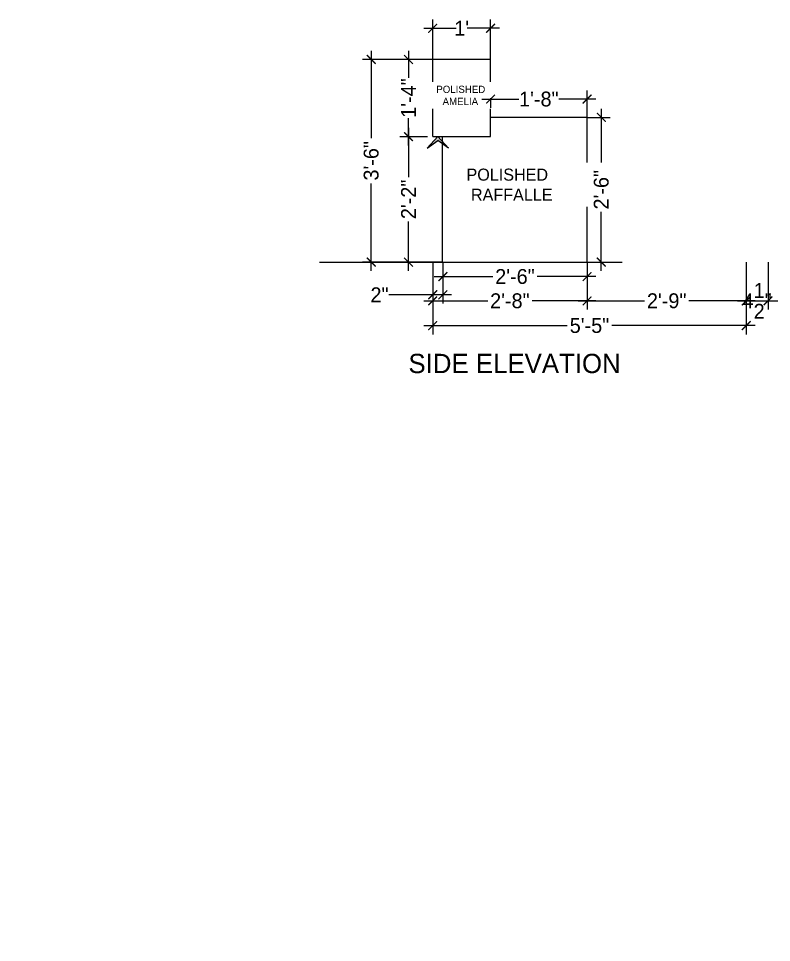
# Model space of a CAD drawing. Header units: inches. Extents: x -137722 to 81594, y -22256 to -1207.
# Drawn here: x -65890.3 to -65734.2, y -8728.4 to -8536.9 of the extents above; entities that cross this region are included whole.
import ezdxf

# ---------------------------------------------------------------- set-up
doc = ezdxf.new("R2010")
doc.units = ezdxf.units.IN
doc.header["$LTSCALE"] = 0.05
doc.header["$MEASUREMENT"] = 0
doc.header["$PDMODE"] = 3
doc.header["$PDSIZE"] = -4
doc.linetypes.add('DASHED2', pattern=[0.375, 0.25, -0.125])
doc.layers.get('Defpoints').update_dxf_attribs({"linetype": 'DASHED2'})
for name, color, linetype in [('Civil Dimension - Text', 7, 'Continuous'), ('Flooring Hatch', 251, 'Continuous'), ('text', 176, 'Continuous')]:
    doc.layers.add(name, color=color, linetype=linetype)
doc.layers.add('FURNITURE', color=36, linetype='Continuous', lineweight=18)
doc.styles.add('4MMOF3-8', font='ARIALN.TTF', dxfattribs={"height": 5.12})
doc.styles.add('9-128OF1-4', font='stylu.ttf')
doc.dimstyles.new('DIM 1-4', dxfattribs={"dimtxt": 3.0792, "dimasz": 1.82, "dimexe": 1.82, "dimexo": 0, "dimgap": 0.09, "dimtad": 0, "dimzin": 0, "dimdsep": 46, "dimlunit": 4, "dimtxsty": '9-128OF1-4', "dimblk": 'ARCHTICK', "dimcen": 1.8125, "dimdle": 1.82, "dimclrd": 8, "dimclre": 8, "dimadec": 0, "dimazin": 0, "dimtfac": 1, "dimtofl": 0, "dimtmove": 0, "dimatfit": 3, "dimldrblk": 'OPEN90', "dimfxl": 1, "dimtolj": 1, "dimtzin": 0, "dimlwd": -1, "dimarcsym": 0})

# ---------------------------------------------------------------- blocks, each defined once
blk = doc.blocks.new('_ArchTick')
at = {"color": 0, "const_width": 0.15}
blk.add_lwpolyline([(-0.5, -0.5), (0.5, 0.5)], dxfattribs=at)
blk = doc.blocks.new('*D120')
at = {"layer": 'Civil Dimension - Text', "color": 8, "ltscale": 50, "transparency": 16777216}
for p, q in [((-65769.45, -8555.57), (-65769.45, -8567.78)), ((-65769.45, -8589.21), (-65769.45, -8576.99))]:
    blk.add_line(p, q, dxfattribs=at)
at = {"layer": 'Civil Dimension - Text', "color": 8, "lineweight": -2, "ltscale": 50, "transparency": 16777216}
for p, q in [((-65772.4, -8557.39), (-65767.63, -8557.39)), ((-65775.5, -8587.39), (-65767.63, -8587.39))]:
    blk.add_line(p, q, dxfattribs=at)
at = {"layer": 'Defpoints', "color": 0, "ltscale": 50, "transparency": 16777216}
for p in [(-65772.4, -8557.39), (-65775.5, -8587.39), (-65769.45, -8587.39)]:
    blk.add_point(p, dxfattribs=at)
at = {"layer": 'Civil Dimension - Text', "color": 8, "ltscale": 50, "transparency": 16777216, "xscale": 1.82, "yscale": 1.82, "zscale": 1.82}
for p, rotation in [((-65769.45, -8557.39), 90), ((-65769.45, -8587.39), 270)]:
    blk.add_blockref('_ArchTick', p, dxfattribs=dict(at, rotation=rotation))
at = {"layer": 'Civil Dimension - Text', "color": 0, "ltscale": 50, "transparency": 16777216, "insert": (-65769.45, -8572.39), "char_height": 3.079, "attachment_point": 5, "rotation": 90, "style": '9-128OF1-4'}
blk.add_mtext('\\A1;2\'-6"', dxfattribs=at)
blk = doc.blocks.new('_Open90')
at = {"color": 0, "linetype": 'ByBlock', "lineweight": -2}
for p, q in [((0, 0), (-1, 0)), ((-0.5, 0.5), (0, 0)), ((0, 0), (-0.5, -0.5))]:
    blk.add_line(p, q, dxfattribs=at)
blk = doc.blocks.new('*D121')
at = {"layer": 'Civil Dimension - Text', "color": 8, "ltscale": 50, "transparency": 16777216}
for p, q in [((-65817.14, -8543.57), (-65817.14, -8561.69)), ((-65817.14, -8589.21), (-65817.14, -8571.09))]:
    blk.add_line(p, q, dxfattribs=at)
at = {"layer": 'Civil Dimension - Text', "color": 8, "lineweight": -2, "ltscale": 50, "transparency": 16777216}
for p, q in [((-65802.29, -8545.39), (-65818.96, -8545.39)), ((-65802.29, -8587.39), (-65818.96, -8587.39))]:
    blk.add_line(p, q, dxfattribs=at)
at = {"layer": 'Defpoints', "color": 0, "ltscale": 50, "transparency": 16777216}
for p in [(-65802.29, -8545.39), (-65817.14, -8587.39), (-65802.29, -8587.39)]:
    blk.add_point(p, dxfattribs=at)
at = {"layer": 'Civil Dimension - Text', "color": 8, "ltscale": 50, "transparency": 16777216, "xscale": 1.82, "yscale": 1.82, "zscale": 1.82}
for p, rotation in [((-65817.14, -8545.39), 90), ((-65817.14, -8587.39), 270)]:
    blk.add_blockref('_ArchTick', p, dxfattribs=dict(at, rotation=rotation))
at = {"layer": 'Civil Dimension - Text', "color": 0, "ltscale": 50, "transparency": 16777216, "insert": (-65817.14, -8566.39), "char_height": 3.079, "attachment_point": 5, "rotation": 90, "style": '9-128OF1-4'}
blk.add_mtext('\\A1;3\'-6"', dxfattribs=at)
blk = doc.blocks.new('*D122')
at = {"layer": 'Civil Dimension - Text', "color": 8, "ltscale": 50, "transparency": 16777216}
for p, q in [((-65809.41, -8543.57), (-65809.41, -8549.23)), ((-65809.41, -8563.21), (-65809.41, -8557.54))]:
    blk.add_line(p, q, dxfattribs=at)
at = {"layer": 'Civil Dimension - Text', "color": 8, "lineweight": -2, "ltscale": 50, "transparency": 16777216}
for p, q in [((-65805.47, -8545.39), (-65811.23, -8545.39)), ((-65805.47, -8561.39), (-65811.23, -8561.39))]:
    blk.add_line(p, q, dxfattribs=at)
at = {"layer": 'Defpoints', "color": 0, "ltscale": 50, "transparency": 16777216}
for p in [(-65805.47, -8545.39), (-65809.41, -8561.39), (-65805.47, -8561.39)]:
    blk.add_point(p, dxfattribs=at)
at = {"layer": 'Civil Dimension - Text', "color": 8, "ltscale": 50, "transparency": 16777216, "xscale": 1.82, "yscale": 1.82, "zscale": 1.82}
for p, rotation in [((-65809.41, -8545.39), 90), ((-65809.41, -8561.39), 270)]:
    blk.add_blockref('_ArchTick', p, dxfattribs=dict(at, rotation=rotation))
at = {"layer": 'Civil Dimension - Text', "color": 0, "ltscale": 50, "transparency": 16777216, "insert": (-65809.41, -8553.39), "char_height": 3.079, "attachment_point": 5, "rotation": 90, "style": '9-128OF1-4'}
blk.add_mtext('\\A1;1\'-4"', dxfattribs=at)
blk = doc.blocks.new('*D123')
at = {"layer": 'Civil Dimension - Text', "color": 8, "ltscale": 50, "transparency": 16777216}
for p, q in [((-65809.41, -8559.57), (-65809.41, -8569.78)), ((-65809.41, -8589.21), (-65809.41, -8578.99))]:
    blk.add_line(p, q, dxfattribs=at)
at = {"layer": 'Civil Dimension - Text', "color": 8, "lineweight": -2, "ltscale": 50, "transparency": 16777216}
for p, q in [((-65805.47, -8561.39), (-65811.23, -8561.39)), ((-65805.47, -8587.39), (-65811.23, -8587.39))]:
    blk.add_line(p, q, dxfattribs=at)
at = {"layer": 'Defpoints', "color": 0, "ltscale": 50, "transparency": 16777216}
for p in [(-65805.47, -8561.39), (-65809.41, -8587.39), (-65805.47, -8587.39)]:
    blk.add_point(p, dxfattribs=at)
at = {"layer": 'Civil Dimension - Text', "color": 8, "ltscale": 50, "transparency": 16777216, "xscale": 1.82, "yscale": 1.82, "zscale": 1.82}
for p, rotation in [((-65809.41, -8561.39), 90), ((-65809.41, -8587.39), 270)]:
    blk.add_blockref('_ArchTick', p, dxfattribs=dict(at, rotation=rotation))
at = {"layer": 'Civil Dimension - Text', "color": 0, "ltscale": 50, "transparency": 16777216, "insert": (-65809.41, -8574.39), "char_height": 3.079, "attachment_point": 5, "rotation": 90, "style": '9-128OF1-4'}
blk.add_mtext('\\A1;2\'-2"', dxfattribs=at)
blk = doc.blocks.new('*D124')
at = {"layer": 'Civil Dimension - Text', "color": 8, "lineweight": -2, "ltscale": 50, "transparency": 16777216}
for p, q in [((-65802.29, -8587.39), (-65802.29, -8592.21)), ((-65772.4, -8587.39), (-65772.4, -8592.21))]:
    blk.add_line(p, q, dxfattribs=at)
at = {"layer": 'Civil Dimension - Text', "color": 8, "ltscale": 50, "transparency": 16777216}
for p, q in [((-65804.11, -8590.39), (-65791.95, -8590.39)), ((-65770.58, -8590.39), (-65782.74, -8590.39))]:
    blk.add_line(p, q, dxfattribs=at)
at = {"layer": 'Defpoints', "color": 0, "ltscale": 50, "transparency": 16777216}
for p in [(-65802.29, -8587.39), (-65772.4, -8587.39), (-65772.4, -8590.39)]:
    blk.add_point(p, dxfattribs=at)
at = {"layer": 'Civil Dimension - Text', "color": 8, "ltscale": 50, "transparency": 16777216, "xscale": 1.82, "yscale": 1.82, "zscale": 1.82, "rotation": 180}
blk.add_blockref('_ArchTick', (-65802.29, -8590.39), dxfattribs=at)
at = {"layer": 'Civil Dimension - Text', "color": 8, "ltscale": 50, "transparency": 16777216, "xscale": 1.82, "yscale": 1.82, "zscale": 1.82}
blk.add_blockref('_ArchTick', (-65772.4, -8590.39), dxfattribs=at)
at = {"layer": 'Civil Dimension - Text', "color": 0, "ltscale": 50, "transparency": 16777216, "insert": (-65787.35, -8590.39), "char_height": 3.079, "attachment_point": 5, "style": '9-128OF1-4'}
blk.add_mtext('\\A1;2\'-6"', dxfattribs=at)
blk = doc.blocks.new('*D125')
at = {"layer": 'Civil Dimension - Text', "color": 8, "lineweight": -2, "ltscale": 50, "transparency": 16777216}
for p, q in [((-65804.4, -8587.39), (-65804.4, -8595.98)), ((-65802.29, -8587.39), (-65802.29, -8595.98))]:
    blk.add_line(p, q, dxfattribs=at)
at = {"layer": 'Civil Dimension - Text', "color": 8, "ltscale": 50, "transparency": 16777216}
for p, q in [((-65804.4, -8594.16), (-65813.51, -8594.16)), ((-65800.47, -8594.16), (-65804.4, -8594.16))]:
    blk.add_line(p, q, dxfattribs=at)
at = {"layer": 'Defpoints', "color": 0, "ltscale": 50, "transparency": 16777216}
for p in [(-65804.4, -8587.39), (-65802.29, -8587.39), (-65804.4, -8594.16)]:
    blk.add_point(p, dxfattribs=at)
at = {"layer": 'Civil Dimension - Text', "color": 8, "ltscale": 50, "transparency": 16777216, "xscale": 1.82, "yscale": 1.82, "zscale": 1.82, "rotation": 180}
blk.add_blockref('_ArchTick', (-65804.4, -8594.16), dxfattribs=at)
at = {"layer": 'Civil Dimension - Text', "color": 8, "ltscale": 50, "transparency": 16777216, "xscale": 1.82, "yscale": 1.82, "zscale": 1.82}
blk.add_blockref('_ArchTick', (-65802.29, -8594.16), dxfattribs=at)
at = {"layer": 'Civil Dimension - Text', "color": 0, "ltscale": 50, "transparency": 16777216, "insert": (-65815.42, -8594.16), "char_height": 3.079, "attachment_point": 5, "style": '9-128OF1-4'}
blk.add_mtext('\\A1;2"', dxfattribs=at)
blk = doc.blocks.new('*D126')
at = {"layer": 'Civil Dimension - Text', "color": 8, "lineweight": -2, "ltscale": 50, "transparency": 16777216}
for p, q in [((-65804.4, -8587.39), (-65804.4, -8597.24)), ((-65772.4, -8587.39), (-65772.4, -8597.24))]:
    blk.add_line(p, q, dxfattribs=at)
at = {"layer": 'Civil Dimension - Text', "color": 8, "ltscale": 50, "transparency": 16777216}
for p, q in [((-65806.22, -8595.42), (-65793, -8595.42)), ((-65770.58, -8595.42), (-65783.79, -8595.42))]:
    blk.add_line(p, q, dxfattribs=at)
at = {"layer": 'Defpoints', "color": 0, "ltscale": 50, "transparency": 16777216}
for p in [(-65804.4, -8587.39), (-65772.4, -8587.39), (-65772.4, -8595.42)]:
    blk.add_point(p, dxfattribs=at)
at = {"layer": 'Civil Dimension - Text', "color": 8, "ltscale": 50, "transparency": 16777216, "xscale": 1.82, "yscale": 1.82, "zscale": 1.82, "rotation": 180}
blk.add_blockref('_ArchTick', (-65804.4, -8595.42), dxfattribs=at)
at = {"layer": 'Civil Dimension - Text', "color": 8, "ltscale": 50, "transparency": 16777216, "xscale": 1.82, "yscale": 1.82, "zscale": 1.82}
blk.add_blockref('_ArchTick', (-65772.4, -8595.42), dxfattribs=at)
at = {"layer": 'Civil Dimension - Text', "color": 0, "ltscale": 50, "transparency": 16777216, "insert": (-65788.4, -8595.42), "char_height": 3.079, "attachment_point": 5, "style": '9-128OF1-4'}
blk.add_mtext('\\A1;2\'-8"', dxfattribs=at)
blk = doc.blocks.new('*D136')
at = {"layer": 'Civil Dimension - Text', "color": 8, "lineweight": -2, "ltscale": 50, "transparency": 16777216}
for p, q in [((-65804.4, -8545.39), (-65804.4, -8537.1)), ((-65792.4, -8545.39), (-65792.4, -8537.1))]:
    blk.add_line(p, q, dxfattribs=at)
at = {"layer": 'Civil Dimension - Text', "color": 8, "ltscale": 50, "transparency": 16777216}
for p, q in [((-65806.22, -8538.92), (-65799.56, -8538.92)), ((-65790.58, -8538.92), (-65797.24, -8538.92))]:
    blk.add_line(p, q, dxfattribs=at)
at = {"layer": 'Defpoints', "color": 0, "ltscale": 50, "transparency": 16777216}
for p in [(-65804.4, -8538.92), (-65804.4, -8545.39), (-65792.4, -8545.39)]:
    blk.add_point(p, dxfattribs=at)
at = {"layer": 'Civil Dimension - Text', "color": 8, "ltscale": 50, "transparency": 16777216, "xscale": 1.82, "yscale": 1.82, "zscale": 1.82, "rotation": 180}
blk.add_blockref('_ArchTick', (-65804.4, -8538.92), dxfattribs=at)
at = {"layer": 'Civil Dimension - Text', "color": 8, "ltscale": 50, "transparency": 16777216, "xscale": 1.82, "yscale": 1.82, "zscale": 1.82}
blk.add_blockref('_ArchTick', (-65792.4, -8538.92), dxfattribs=at)
at = {"layer": 'Civil Dimension - Text', "color": 0, "ltscale": 50, "transparency": 16777216, "insert": (-65798.4, -8538.92), "char_height": 3.079, "attachment_point": 5, "style": '9-128OF1-4'}
blk.add_mtext("\\A1;1'", dxfattribs=at)
blk = doc.blocks.new('*D127')
at = {"layer": 'Civil Dimension - Text', "color": 8, "lineweight": -2, "ltscale": 50, "transparency": 16777216}
for p, q in [((-65772.4, -8587.39), (-65772.4, -8597.24)), ((-65739.4, -8587.39), (-65739.4, -8597.24))]:
    blk.add_line(p, q, dxfattribs=at)
at = {"layer": 'Civil Dimension - Text', "color": 8, "ltscale": 50, "transparency": 16777216}
for p, q in [((-65774.22, -8595.42), (-65760.5, -8595.42)), ((-65737.58, -8595.42), (-65751.29, -8595.42))]:
    blk.add_line(p, q, dxfattribs=at)
at = {"layer": 'Defpoints', "color": 0, "ltscale": 50, "transparency": 16777216}
for p in [(-65772.4, -8587.39), (-65739.4, -8587.39), (-65739.4, -8595.42)]:
    blk.add_point(p, dxfattribs=at)
at = {"layer": 'Civil Dimension - Text', "color": 8, "ltscale": 50, "transparency": 16777216, "xscale": 1.82, "yscale": 1.82, "zscale": 1.82, "rotation": 180}
blk.add_blockref('_ArchTick', (-65772.4, -8595.42), dxfattribs=at)
at = {"layer": 'Civil Dimension - Text', "color": 8, "ltscale": 50, "transparency": 16777216, "xscale": 1.82, "yscale": 1.82, "zscale": 1.82}
blk.add_blockref('_ArchTick', (-65739.4, -8595.42), dxfattribs=at)
at = {"layer": 'Civil Dimension - Text', "color": 0, "ltscale": 50, "transparency": 16777216, "insert": (-65755.9, -8595.42), "char_height": 3.079, "attachment_point": 5, "style": '9-128OF1-4'}
blk.add_mtext('\\A1;2\'-9"', dxfattribs=at)
blk = doc.blocks.new('*D137')
at = {"layer": 'Civil Dimension - Text', "color": 8, "lineweight": -2, "ltscale": 50, "transparency": 16777216}
for p, q in [((-65739.4, -8587.39), (-65739.4, -8597.24)), ((-65734.9, -8587.39), (-65734.9, -8597.24))]:
    blk.add_line(p, q, dxfattribs=at)
at = {"layer": 'Civil Dimension - Text', "color": 8, "ltscale": 50, "transparency": 16777216}
blk.add_line((-65741.22, -8595.42), (-65733.08, -8595.42), dxfattribs=at)
at = {"layer": 'Defpoints', "color": 0, "ltscale": 50, "transparency": 16777216}
for p in [(-65739.4, -8587.39), (-65734.9, -8587.39), (-65734.9, -8595.42)]:
    blk.add_point(p, dxfattribs=at)
at = {"layer": 'Civil Dimension - Text', "color": 8, "ltscale": 50, "transparency": 16777216, "xscale": 1.82, "yscale": 1.82, "zscale": 1.82, "rotation": 180}
blk.add_blockref('_ArchTick', (-65739.4, -8595.42), dxfattribs=at)
at = {"layer": 'Civil Dimension - Text', "color": 8, "ltscale": 50, "transparency": 16777216, "xscale": 1.82, "yscale": 1.82, "zscale": 1.82}
blk.add_blockref('_ArchTick', (-65734.9, -8595.42), dxfattribs=at)
at = {"layer": 'Civil Dimension - Text', "color": 0, "ltscale": 50, "transparency": 16777216, "insert": (-65737.15, -8595.42), "char_height": 3.0792, "attachment_point": 5, "style": '9-128OF1-4'}
blk.add_mtext('\\A1;4{\\H1x;\\S1/2;}"', dxfattribs=at)
blk = doc.blocks.new('*D138')
at = {"layer": 'Civil Dimension - Text', "color": 8, "lineweight": -2, "ltscale": 50, "transparency": 16777216}
for p, q in [((-65734.9, -8587.39), (-65734.9, -8597.24)), ((-65716.9, -8587.39), (-65716.9, -8597.24))]:
    blk.add_line(p, q, dxfattribs=at)
at = {"layer": 'Civil Dimension - Text', "color": 8, "ltscale": 50, "transparency": 16777216}
for p, q in [((-65736.72, -8595.42), (-65730.05, -8595.42)), ((-65715.08, -8595.42), (-65721.75, -8595.42))]:
    blk.add_line(p, q, dxfattribs=at)
at = {"layer": 'Defpoints', "color": 0, "ltscale": 50, "transparency": 16777216}
for p in [(-65734.9, -8587.39), (-65716.9, -8587.39), (-65716.9, -8595.42)]:
    blk.add_point(p, dxfattribs=at)
at = {"layer": 'Civil Dimension - Text', "color": 8, "ltscale": 50, "transparency": 16777216, "xscale": 1.82, "yscale": 1.82, "zscale": 1.82, "rotation": 180}
blk.add_blockref('_ArchTick', (-65734.9, -8595.42), dxfattribs=at)
at = {"layer": 'Civil Dimension - Text', "color": 8, "ltscale": 50, "transparency": 16777216, "xscale": 1.82, "yscale": 1.82, "zscale": 1.82}
blk.add_blockref('_ArchTick', (-65716.9, -8595.42), dxfattribs=at)
at = {"layer": 'Civil Dimension - Text', "color": 0, "ltscale": 50, "transparency": 16777216, "insert": (-65725.9, -8595.42), "char_height": 3.079, "attachment_point": 5, "style": '9-128OF1-4'}
blk.add_mtext('\\A1;1\'-6"', dxfattribs=at)
blk = doc.blocks.new('*D128')
at = {"layer": 'Civil Dimension - Text', "color": 8, "lineweight": -2, "ltscale": 50, "transparency": 16777216}
for p, q in [((-65739.4, -8592.63), (-65739.4, -8602.37)), ((-65804.4, -8594.38), (-65804.4, -8602.37))]:
    blk.add_line(p, q, dxfattribs=at)
at = {"layer": 'Civil Dimension - Text', "color": 8, "ltscale": 50, "transparency": 16777216}
for p, q in [((-65806.22, -8600.55), (-65776.53, -8600.55)), ((-65737.58, -8600.55), (-65767.26, -8600.55))]:
    blk.add_line(p, q, dxfattribs=at)
at = {"layer": 'Defpoints', "color": 0, "ltscale": 50, "transparency": 16777216}
for p in [(-65739.4, -8592.63), (-65804.4, -8594.38), (-65739.4, -8600.55)]:
    blk.add_point(p, dxfattribs=at)
at = {"layer": 'Civil Dimension - Text', "color": 8, "ltscale": 50, "transparency": 16777216, "xscale": 1.82, "yscale": 1.82, "zscale": 1.82, "rotation": 180}
blk.add_blockref('_ArchTick', (-65804.4, -8600.55), dxfattribs=at)
at = {"layer": 'Civil Dimension - Text', "color": 8, "ltscale": 50, "transparency": 16777216, "xscale": 1.82, "yscale": 1.82, "zscale": 1.82}
blk.add_blockref('_ArchTick', (-65739.4, -8600.55), dxfattribs=at)
at = {"layer": 'Civil Dimension - Text', "color": 0, "ltscale": 50, "transparency": 16777216, "insert": (-65771.9, -8600.55), "char_height": 3.079, "attachment_point": 5, "style": '9-128OF1-4'}
blk.add_mtext('\\A1;5\'-5"', dxfattribs=at)
blk = doc.blocks.new('*D139')
at = {"layer": 'Civil Dimension - Text', "color": 8, "lineweight": -2, "ltscale": 50, "transparency": 16777216}
for p, q in [((-65772.4, -8557.39), (-65772.4, -8551.79)), ((-65792.4, -8553.39), (-65792.4, -8555.43))]:
    blk.add_line(p, q, dxfattribs=at)
at = {"layer": 'Civil Dimension - Text', "color": 8, "ltscale": 50, "transparency": 16777216}
for p, q in [((-65794.22, -8553.61), (-65786.55, -8553.61)), ((-65770.58, -8553.61), (-65778.25, -8553.61))]:
    blk.add_line(p, q, dxfattribs=at)
at = {"layer": 'Defpoints', "color": 0, "ltscale": 50, "transparency": 16777216}
for p in [(-65792.4, -8553.39), (-65772.4, -8553.61), (-65772.4, -8557.39)]:
    blk.add_point(p, dxfattribs=at)
at = {"layer": 'Civil Dimension - Text', "color": 8, "ltscale": 50, "transparency": 16777216, "xscale": 1.82, "yscale": 1.82, "zscale": 1.82, "rotation": 180}
blk.add_blockref('_ArchTick', (-65792.4, -8553.61), dxfattribs=at)
at = {"layer": 'Civil Dimension - Text', "color": 8, "ltscale": 50, "transparency": 16777216, "xscale": 1.82, "yscale": 1.82, "zscale": 1.82}
blk.add_blockref('_ArchTick', (-65772.4, -8553.61), dxfattribs=at)
at = {"layer": 'Civil Dimension - Text', "color": 0, "ltscale": 50, "transparency": 16777216, "insert": (-65782.4, -8553.61), "char_height": 3.079, "attachment_point": 5, "style": '9-128OF1-4'}
blk.add_mtext('\\A1;1\'-8"', dxfattribs=at)
blk = doc.blocks.new('adwawd')
at = {"layer": 'Flooring Hatch', "ltscale": 50, "true_color": 0xcd6928, "transparency": 33554687}
h = blk.add_hatch(color=32, dxfattribs=at)
h.dxf.hatch_style = 1
h.paths.add_polyline_path([(-77941.34, -7094.04), (-77946.01, -7099.05), (-77941.34, -7095.73), (-77936.68, -7099.05)])
at = {"layer": 'Civil Dimension - Text', "color": 2, "ltscale": 50}
for p, q in [((-77941.34, -7094.04), (-77946.01, -7099.05)), ((-77941.34, -7094.04), (-77936.68, -7099.05)), ((-77946.01, -7099.05), (-77941.34, -7095.73)), ((-77936.68, -7099.05), (-77941.34, -7095.73))]:
    blk.add_line(p, q, dxfattribs=at)

msp = doc.modelspace()

# ---------------------------------------------------------------- linework, layer by layer
at = {"layer": 'Civil Dimension - Text', "ltscale": 50}
msp.add_line((-65827.8597, -8587.3866), (-65765.1321, -8587.3866), dxfattribs=at)
at = {"layer": 'FURNITURE', "ltscale": 50}
for p, q in [((-65792.3979, -8545.3866), (-65804.3979, -8545.3866)), ((-65772.3979, -8557.3866), (-65792.3979, -8557.3866)), ((-65804.3979, -8561.3866), (-65792.3979, -8561.3866))]:
    msp.add_line(p, q, dxfattribs=at)

# ---------------------------------------------------------------- block references
at = {"layer": 'Civil Dimension - Text', "xscale": -0.4732028841605204, "yscale": 0.4732028841605204, "zscale": 0.4732028841605204}
msp.add_blockref('adwawd', (-102685.4331, -5204.4678), dxfattribs=at)

# ---------------------------------------------------------------- texts
at = {"layer": 'text', "ltscale": 50, "attachment_point": 4, "style": '4MMOF3-8', "bg_fill": 2}
for s, insert, char_height in [('{\\fStylus BT|b0|i0|c0|p34;POLISHED AMELIA}', (-65977.803, -8553.2267), 3), ('{\\fStylus BT|b0|i0|c0|p34;RAFFALLE\\PFLUTTING}', (-65969.0672, -8574.3641), 3), ('{\\fStylus BT|b0|i0|c0|p34;FRONT ELEVATION}', (-65985.138, -8609.7253), 4), ('\\pi101.15955;{\\fStylus BT|b0|i0|c0|p34;RAFALLE POLISHED\\P\\pi109.28107;TABLE TOP}', (-66083.8463, -8681.1982), 3), ('{\\fStylus BT|b0|i0|c0|p34;POLISHED AMELIA}', (-65977.803, -8696.3921), 2.5), ('{\\fStylus BT|b0|i0|c0|p34;PLAN}', (-65983.5886, -8716.0267), 4)]:
    msp.add_mtext_dynamic_manual_height_columns(s, width=240.302265, gutter_width=15.396, heights=[0], dxfattribs=dict(at, insert=insert, char_height=char_height))

# ---------------------------------------------------------------- dimensions: what is measured, and where the dimension line sits
at = {"layer": 'Civil Dimension - Text', "ltscale": 50}
for base, p1, p2, picture, middle in [((-65804.3979, -8538.9154), (-65792.3979, -8545.3866), (-65804.3979, -8545.3866), '*D136', (-65798.3979, -8538.9154)), ((-65772.3979, -8595.4196), (-65804.3979, -8587.3866), (-65772.3979, -8587.3866), '*D126', (-65788.3979, -8595.4196)), ((-65772.3979, -8590.3858), (-65802.2928, -8587.3866), (-65772.3979, -8587.3866), '*D124', (-65787.3453, -8590.3858)), ((-65739.3979, -8595.4196), (-65772.3979, -8587.3866), (-65739.3979, -8587.3866), '*D127', (-65755.8979, -8595.4196)), ((-65716.8979, -8595.4196), (-65734.8979, -8587.3866), (-65716.8979, -8587.3866), '*D138', (-65725.8979, -8595.4196)), ((-65739.3979, -8600.5481), (-65804.3979, -8594.3761), (-65739.3979, -8592.6289), '*D128', (-65771.8979, -8600.5481))]:
    dim = msp.add_linear_dim(base=base, p1=p1, p2=p2, dimstyle='DIM 1-4', override={"dimfxl": 0, "dimarcsym": 1}, dxfattribs=at)
    dim.commit()
    dim.dimension.update_dxf_attribs({"geometry": picture, "text_midpoint": middle})
for base, p1, p2, picture, middle in [((-65804.3979, -8594.16), (-65802.2928, -8587.3866), (-65804.3979, -8587.3866), '*D125', (-65815.4239, -8594.16)), ((-65734.8979, -8595.4196), (-65739.3979, -8587.3866), (-65734.8979, -8587.3866), '*D137', (-65737.1479, -8595.4196))]:
    dim = msp.add_linear_dim(base=base, p1=p1, p2=p2, dimstyle='DIM 1-4', override={"dimfxl": 0, "dimarcsym": 1}, dxfattribs=at)
    dim.commit()
    dim.dimension.update_dxf_attribs({"geometry": picture, "text_midpoint": middle, "dimtype": 160})

# ---------------------------------------------------------------- next in the draw order: linework, layer by layer
at = {"layer": 'FURNITURE', "ltscale": 50}
for p, q in [((-65804.3979, -8561.3866), (-65804.3979, -8545.3866)), ((-65792.3979, -8561.3866), (-65792.3979, -8545.3866)), ((-65772.3979, -8587.3866), (-65772.3979, -8557.3866)), ((-65802.3979, -8587.3866), (-65802.3979, -8561.3866))]:
    msp.add_line(p, q, dxfattribs=at)

# ---------------------------------------------------------------- next in the draw order: texts
at = {"layer": 'text', "ltscale": 50, "attachment_point": 4, "style": '4MMOF3-8', "bg_fill": 2}
for s, insert, char_height in [('{\\fStylus BT|b0|i0|c0|p34;SIDE ELEVATION}', (-65809.4261, -8608.4243), 4), ('\\pi106.91248;{\\fStylus BT|b0|i0|c0|p34;4K Strip light \\P\\pi104.11233;from back & side}', (-66058.2858, -8722.9268), 3)]:
    msp.add_mtext_dynamic_manual_height_columns(s, width=240.302265, gutter_width=15.396, heights=[0], dxfattribs=dict(at, insert=insert, char_height=char_height))

# ---------------------------------------------------------------- next in the draw order: dimensions: what is measured, and where the dimension line sits
at = {"layer": 'Civil Dimension - Text', "ltscale": 50}
for base, p1, p2, picture, middle in [((-65769.4483, -8587.3866), (-65772.3979, -8557.3866), (-65775.5037, -8587.3866), '*D120', (-65769.4483, -8572.3866)), ((-65809.4128, -8587.3866), (-65805.4705, -8561.3866), (-65805.4705, -8587.3866), '*D123', (-65809.4128, -8574.3866))]:
    dim = msp.add_linear_dim(base=base, p1=p1, p2=p2, angle=90, dimstyle='DIM 1-4', override={"dimfxl": 0, "dimarcsym": 1}, dxfattribs=at)
    dim.commit()
    dim.dimension.update_dxf_attribs({"geometry": picture, "text_midpoint": middle})

# ---------------------------------------------------------------- next in the draw order: texts
at = {"layer": 'text', "ltscale": 50, "attachment_point": 4, "style": '4MMOF3-8', "bg_fill": 2}
for s, insert, char_height in [('\\pi115.21684;{\\fStylus BT|b0|i0|c0|p34;POLISHED\\P\\pi116.51424;AMELIA}', (-65918.8628, -8552.8323), 1.5), ('{\\fStylus BT|b0|i0|c0|p34;POLISHED\\P RAFFALLE}', (-65797.3917, -8571.3433), 2.5)]:
    msp.add_mtext_dynamic_manual_height_columns(s, width=240.302265, gutter_width=15.396, heights=[0], dxfattribs=dict(at, insert=insert, char_height=char_height))

# ---------------------------------------------------------------- next in the draw order: dimensions: what is measured, and where the dimension line sits
at = {"layer": 'Civil Dimension - Text', "ltscale": 50}
for base, p1, p2, picture, middle in [((-65817.1443, -8587.3866), (-65802.2928, -8545.3866), (-65802.2928, -8587.3866), '*D121', (-65817.1443, -8566.3866)), ((-65809.4128, -8561.3866), (-65805.4705, -8545.3866), (-65805.4705, -8561.3866), '*D122', (-65809.4128, -8553.3866))]:
    dim = msp.add_linear_dim(base=base, p1=p1, p2=p2, angle=90, dimstyle='DIM 1-4', override={"dimfxl": 0, "dimarcsym": 1}, dxfattribs=at)
    dim.commit()
    dim.dimension.update_dxf_attribs({"geometry": picture, "text_midpoint": middle})
dim = msp.add_linear_dim(base=(-65772.3979, -8553.6147), p1=(-65792.3979, -8553.3866), p2=(-65772.3979, -8557.3866), dimstyle='DIM 1-4', override={"dimfxl": 0, "dimarcsym": 1}, dxfattribs=at)
dim.commit()
dim.dimension.update_dxf_attribs({"geometry": '*D139', "text_midpoint": (-65782.3979, -8553.6147)})

doc.saveas('drawing.dxf')
